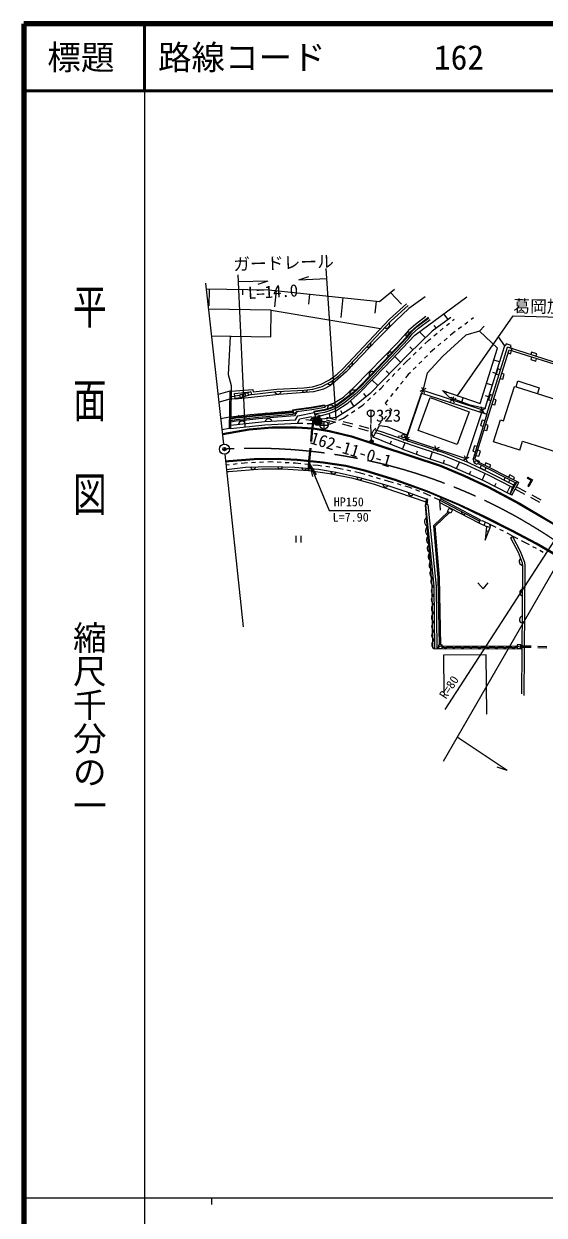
# Model space of a CAD drawing. Units: millimetres, scale not verified. Extents: x 40000 to 680000, y 20000 to 380000.
# Drawn here: x 40000 to 117582, y 202409 to 380000 of the extents above; entities that cross this region are included whole.
import ezdxf
from ezdxf.enums import TextEntityAlignment as Align

# ---------------------------------------------------------------- set-up
doc = ezdxf.new("R2010")
doc.units = ezdxf.units.MM
doc.header["$LTSCALE"] = 1000
doc.header["$PDMODE"] = 32
doc.header["$PDSIZE"] = 500
doc.linetypes.add('CHAIN', pattern=[18.5, 12, -1.5, 3.5, -1.5])
for name, color, linetype, lineweight in [('M-BGD', 7, 'Continuous', 25), ('M-BMK', 2, 'CHAIN', 13), ('M-BMK-OTRS', 5, 'Continuous', 25), ('M-BMK-SRVR', 3, 'Continuous', 25), ('M-STR-HTXT', 7, 'Continuous', 13), ('M-STR-STRC', 7, 'Continuous', 25), ('M-TTL', 2, 'Continuous', 140), ('M-TTL-BAND', 7, 'Continuous', 25), ('M-TTL-LINE', 7, 'Continuous', 50)]:
    doc.layers.add(name, color=color, linetype=linetype, lineweight=lineweight)
doc.layers.add('M-OTRS', color=6, linetype='Continuous')
doc.layers.add('M-TTL-TXT', color=7, linetype='Continuous')
doc.styles.add('@ＭＳ ゴシック', font='')
doc.styles.add('ＭＳ ゴシック', font='')
doc.styles.get('@ＭＳ ゴシック').set_extended_font_data('@MS Gothic')
doc.styles.get('ＭＳ ゴシック').set_extended_font_data('MS Gothic')

# ---------------------------------------------------------------- blocks, each defined once
blk = doc.blocks.new('open_arrow')
at = {"color": 0, "linetype": 'Continuous', "lineweight": -2}
blk.add_lwpolyline([(7.5, 1.25), (0, 0), (7.5, -1.25)], dxfattribs=at)

msp = doc.modelspace()

# ---------------------------------------------------------------- linework, layer by layer
at = {"layer": 'M-BGD'}
for p, q in [((67613, 340470), (67577, 337983)), ((72612, 340398), (72601, 339585)), ((77606, 340228), (77353, 337800)), ((82579, 339710), (82423, 338210)), ((94650, 339926), (96323, 338229)), ((87552, 339192), (87245, 336235)), ((92526, 338675), (92337, 336863)), ((76881, 337297), (93179, 334561)), ((103272, 335904), (102625, 336784)), ((103921, 335779), (104172, 335987)), ((104591, 324474), (112968, 336460)), ((107054, 336177), (106692, 335907)), ((112968, 336460), (134240, 335924)), ((99871, 333178), (98981, 334111)), ((101512, 334612), (101189, 335052)), ((102071, 334251), (102534, 334633)), ((102996, 335015), (103459, 335397)), ((104288, 334112), (103926, 333842)), ((105250, 334830), (104769, 334471)), ((106211, 335548), (105731, 335189)), ((107957, 334181), (108649, 334949)), ((99795, 332287), (100433, 332896)), ((100433, 332896), (100684, 333104)), ((101146, 333486), (101609, 333868)), ((102191, 332374), (101733, 331986)), ((103107, 333149), (102649, 332761)), ((103926, 333842), (103565, 333537)), ((111906, 332306), (111783, 331926)), ((112667, 332060), (111906, 332306)), ((96183, 329576), (95307, 330431)), ((98006, 331398), (97561, 331864)), ((98061, 330628), (98495, 331042)), ((98928, 331457), (99362, 331872)), ((100181, 330564), (99756, 330140)), ((100914, 331294), (100607, 330987)), ((101275, 331599), (100914, 331294)), ((107266, 315098), (112344, 331410)), ((130857, 325767), (112101, 331823)), ((112200, 330948), (112582, 330829)), ((112344, 331410), (130610, 325629)), ((112820, 331593), (112438, 331712)), ((112544, 331680), (112667, 332060)), ((112582, 330829), (112820, 331593)), ((115696, 330349), (115575, 329968)), ((115713, 331077), (115590, 330697)), ((116474, 330831), (115713, 331077)), ((116351, 330451), (116474, 330831)), ((95745, 328305), (96161, 328738)), ((96576, 329171), (96990, 329603)), ((96990, 329603), (97628, 330213)), ((98481, 328870), (98056, 328447)), ((99331, 329717), (98906, 329293)), ((110927, 329609), (110054, 329885)), ((110683, 328561), (110448, 327796)), ((111065, 328444), (110683, 328561)), ((115575, 329968), (116338, 329726)), ((116338, 329726), (116459, 330108)), ((92763, 326071), (91918, 326896)), ((94473, 327823), (94035, 328251)), ((94084, 326574), (94499, 327007)), ((94915, 327439), (95330, 327872)), ((97323, 327716), (96923, 327222)), ((97631, 328023), (97323, 327716)), ((110375, 327863), (109939, 328001)), ((110448, 327796), (110831, 327679)), ((111011, 327129), (111393, 327010)), ((111631, 327774), (111249, 327893)), ((111393, 327010), (111631, 327774)), ((70712, 325229), (68981, 324736)), ((70712, 325229), (70623, 319700)), ((70912, 325226), (70712, 325229)), ((73852, 325127), (72168, 324668)), ((73507, 324629), (73431, 325012)), ((92117, 324645), (92555, 325055)), ((92993, 325465), (93254, 325709)), ((93254, 325709), (93668, 326141)), ((95790, 325822), (95413, 325356)), ((96545, 326755), (96168, 326289)), ((99945, 325636), (99050, 325190)), ((99275, 325861), (99721, 324966)), ((102863, 324901), (103066, 325105)), ((109823, 326117), (108966, 326388)), ((113403, 325905), (122852, 322890)), ((116843, 325753), (116582, 324891)), ((70693, 324031), (69106, 323626)), ((73926, 324763), (72250, 324225)), ((72669, 324360), (72589, 324782)), ((73088, 324494), (73010, 324897)), ((89234, 322940), (88698, 323795)), ((90542, 323171), (90803, 323415)), ((91060, 324438), (90683, 324893)), ((91241, 323825), (91679, 324235)), ((94281, 323957), (93880, 323462)), ((93880, 323462), (94166, 323158)), ((95035, 324890), (94658, 324423)), ((96896, 317951), (99315, 324929)), ((104386, 324150), (103491, 323704)), ((103715, 324374), (104161, 323479)), ((103976, 324107), (104099, 324433)), ((105281, 323613), (105528, 324266)), ((109281, 324403), (108852, 324538)), ((109510, 324737), (109275, 323972)), ((109275, 323972), (109658, 323855)), ((109892, 324620), (109510, 324737)), ((109822, 323310), (110204, 323191)), ((110442, 323955), (110060, 324073)), ((110204, 323191), (110442, 323955)), ((80683, 322157), (80091, 321744)), ((80683, 322157), (80347, 321564)), ((84221, 321570), (83342, 321798)), ((84828, 323152), (84891, 322808)), ((85672, 321198), (85587, 321935)), ((87524, 321867), (87256, 322295)), ((87662, 321231), (88356, 321698)), ((88853, 322033), (89351, 322368)), ((89849, 322703), (90542, 323171)), ((94079, 321536), (93680, 321088)), ((94861, 322416), (94477, 321984)), ((94576, 322720), (94861, 322416)), ((109025, 321791), (107000, 315165)), ((108827, 322663), (107932, 322217)), ((108827, 322663), (107932, 322217)), ((108602, 321993), (108156, 322888)), ((108156, 322888), (108602, 321993)), ((70650, 321374), (69388, 321109)), ((70623, 319700), (69573, 319462)), ((70823, 319697), (70623, 319700)), ((80790, 320483), (81621, 320459)), ((83248, 320827), (82059, 320988)), ((82221, 320442), (83052, 320418)), ((83065, 321234), (82926, 319768)), ((82985, 321212), (83467, 321345)), ((83052, 320418), (83487, 320411)), ((83214, 321220), (83075, 319758)), ((84121, 321182), (83241, 321411)), ((84087, 320402), (84687, 320393)), ((84198, 321027), (84156, 321396)), ((84441, 320697), (85637, 320597)), ((86540, 320552), (85088, 320930)), ((86641, 320939), (85189, 321318)), ((85287, 320384), (85722, 320377)), ((85722, 320377), (86418, 320683)), ((86967, 320925), (87662, 321231)), ((88959, 319922), (87508, 320300)), ((89060, 320309), (87609, 320687)), ((91379, 319292), (89927, 319670)), ((91479, 319679), (90028, 320057)), ((92484, 319743), (92100, 319311)), ((93281, 320639), (92882, 320191)), ((108338, 320912), (108104, 320147)), ((108104, 320147), (108487, 320030)), ((108721, 320795), (108338, 320912)), ((109253, 320135), (108871, 320254)), ((109015, 319372), (109253, 320135)), ((82911, 319619), (82734, 317755)), ((83061, 319609), (82883, 317743)), ((92100, 319311), (91895, 318928)), ((92093, 318384), (91895, 318928)), ((96345, 316653), (92093, 318384)), ((93226, 318811), (92346, 319040)), ((93326, 319198), (92447, 319427)), ((96325, 318527), (95826, 318496)), ((96618, 317926), (97513, 318372)), ((96767, 318384), (97152, 318064)), ((96843, 318596), (97289, 317701)), ((108633, 319490), (109015, 319372)), ((82639, 316760), (82462, 314896)), ((82789, 316747), (82611, 314881)), ((94619, 317356), (94809, 317822)), ((96483, 316601), (96837, 317543)), ((98521, 315835), (98712, 316345)), ((100583, 315139), (100919, 316175)), ((101059, 316439), (101954, 316885)), ((101729, 316214), (101283, 317109)), ((107169, 317087), (106935, 316322)), ((106935, 316322), (107318, 316205)), ((107552, 316970), (107169, 317087)), ((108064, 316316), (107682, 316435)), ((107826, 315552), (108064, 316316)), ((113932, 316449), (110023, 317707)), ((71815, 314388), (71219, 314317)), ((72882, 314515), (72411, 314459)), ((73360, 314536), (72882, 314515)), ((74559, 314587), (73959, 314561)), ((75758, 314638), (75158, 314613)), ((76835, 314684), (76357, 314664)), ((77161, 314667), (76835, 314684)), ((78360, 314602), (77760, 314634)), ((79558, 314537), (78959, 314569)), ((80483, 314487), (80157, 314505)), ((81300, 314407), (80483, 314487)), ((82494, 314289), (81897, 314348)), ((82448, 314747), (82320, 313402)), ((82597, 314731), (82469, 313388)), ((102580, 314492), (102742, 314992)), ((104527, 313715), (104959, 314672)), ((105500, 314952), (106395, 315398)), ((106170, 314728), (105724, 315623)), ((107193, 314490), (107000, 315165)), ((107444, 315671), (107826, 315552)), ((113288, 311596), (107670, 314455)), ((108902, 314575), (108721, 314218)), ((109615, 314211), (108902, 314575)), ((70624, 314246), (70153, 314189)), ((83907, 314150), (83091, 314231)), ((84421, 314081), (83907, 314150)), ((85610, 313921), (85016, 314001)), ((86718, 313771), (86205, 313840)), ((87589, 313581), (86718, 313771)), ((88761, 313324), (88175, 313452)), ((90218, 313006), (89348, 313196)), ((90877, 312815), (90218, 313006)), ((92030, 312481), (91454, 312648)), ((106434, 312853), (106650, 313330)), ((108204, 314183), (108023, 313826)), ((108023, 313826), (108736, 313464)), ((108342, 311990), (108773, 312944)), ((108736, 313464), (108917, 313820)), ((109433, 313855), (109615, 314211)), ((112465, 312756), (112284, 312400)), ((113178, 312393), (112465, 312756)), ((93183, 312147), (92606, 312314)), ((94418, 311789), (93759, 311980)), ((95117, 311582), (94418, 311789)), ((96267, 311240), (95692, 311411)), ((97541, 310861), (96842, 311069)), ((97905, 310723), (97541, 310861)), ((110193, 311055), (110428, 311518)), ((111769, 312369), (111588, 312012)), ((111588, 312012), (112301, 311650)), ((112043, 310117), (112512, 311042)), ((112301, 311650), (112482, 312006)), ((112489, 309891), (113531, 311764)), ((112751, 309745), (113793, 311618)), ((112996, 312037), (113178, 312393)), ((114918, 310201), (113448, 310999)), ((115142, 312435), (115069, 312304)), ((115150, 311108), (115280, 311034)), ((99026, 310296), (98465, 310509)), ((99950, 309944), (99587, 310082)), ((99965, 309157), (99879, 308307)), ((100701, 309587), (99950, 309944)), ((100164, 309137), (99965, 309157)), ((100164, 309137), (100082, 308328)), ((101994, 308972), (101243, 309329)), ((102110, 309194), (101994, 308972)), ((108054, 306074), (102110, 309194)), ((112751, 309745), (112489, 309891)), ((114721, 309853), (113254, 310649)), ((116919, 308660), (115600, 309376)), ((117116, 309008), (115797, 309724)), ((100227, 308343), (99879, 308307)), ((107938, 305852), (101994, 308972)), ((101994, 308972), (102097, 307526)), ((108054, 306074), (107938, 305852)), ((108817, 305699), (108596, 305244)), ((109283, 304264), (108917, 304411)), ((109629, 305214), (109385, 305281)), ((109552, 304936), (109652, 305295)), ((110434, 304902), (109652, 305295)), ((111506, 304363), (110970, 304632)), ((112824, 303700), (112042, 304093)), ((112824, 303700), (112868, 303561)), ((112824, 303700), (113616, 303281)), ((80560, 303672), (80560, 302672)), ((81310, 303672), (81310, 302672)), ((108990, 303533), (108844, 303592)), ((112558, 303397), (112868, 303561)), ((114146, 303000), (114938, 302581)), ((114938, 302581), (115320, 302379)), ((115850, 302098), (116380, 301817)), ((116910, 301536), (117440, 301255)), ((107712, 296686), (108462, 295786)), ((108462, 295786), (109212, 296686)), ((114257, 286764), (101219, 286811)), ((102366, 287250), (113538, 287270)), ((102373, 287050), (113539, 287070)), ((113559, 287069), (113533, 287070)), ((113557, 287269), (113538, 287270)), ((115624, 287013), (114259, 287050)), ((115628, 287213), (114261, 287250)), ((117989, 286948), (116624, 286985)), ((117994, 287148), (116627, 287185)), ((112062, 268714), (110580, 269195))]:
    msp.add_line(p, q, dxfattribs=at)
for points in [[(67113, 340477), (76520, 340341), (93051, 338620), (95280, 340439)], [(99860, 339301), (97393, 337565), (95426, 335664), (92688, 332967), (88066, 328107), (86826, 327014), (85737, 326066), (84699, 325534), (83188, 325123), (78012, 324758), (73938, 324304), (71534, 324039), (70892, 324082)], [(83467, 321345), (85475, 321890), (86514, 322305), (88374, 323510), (90109, 325037), (93883, 328915), (98291, 333605), (106047, 339293)], [(67999, 333501), (76813, 333349), (76881, 337297), (67555, 337458)], [(70904, 324505), (71437, 324465), (71396, 324918), (73852, 325127), (73926, 324763), (77755, 325190), (81787, 325370), (83101, 325542), (84468, 325937), (85780, 326614), (86948, 327530), (87804, 328347), (94767, 335737), (97280, 338024)], [(70912, 325228), (74134, 325502), (74205, 325146), (77728, 325540), (81757, 325719), (83029, 325886), (84338, 326264), (85590, 326910), (86718, 327795), (87556, 328594), (94522, 335987), (97045, 338283)], [(103675, 336200), (100904, 334165), (97348, 330769), (91635, 324915), (89313, 322989), (86635, 321309), (82714, 320855), (82985, 321212)], [(99938, 336378), (98374, 335189), (97411, 334351), (95749, 332511)], [(97062, 333299), (97603, 334049), (98597, 334951), (100331, 336248)], [(97139, 333235), (97678, 333982), (98661, 334874), (100391, 336168)], [(97370, 333044), (97903, 333781), (98852, 334642), (100570, 335928)], [(107957, 334181), (105914, 333571), (102449, 330436), (100112, 327936), (99498, 325413)], [(102445, 325317), (108039, 323410), (110608, 331666), (107957, 334181)], [(70741, 333415), (70465, 327707), (70927, 326064), (70912, 325226), (70823, 319697)], [(97062, 333299), (91842, 327779), (90168, 326027), (89103, 325033), (87423, 323741), (86497, 323104), (85611, 322721), (84722, 322454), (83236, 322186)], [(97139, 333235), (91915, 327710), (90239, 325956), (89168, 324957), (87482, 323660), (86545, 323016), (85645, 322627), (84745, 322357), (83262, 322089)], [(97370, 333044), (92132, 327503), (90450, 325743), (89362, 324728), (87658, 323417), (86691, 322753), (85748, 322345), (84815, 322065), (83342, 321798)], [(84857, 322992), (86158, 323435), (87669, 324360), (89266, 325845), (95749, 332511)], [(110721, 333344), (111681, 331993), (108737, 322681), (106524, 323143), (103471, 324298), (102445, 325317)], [(99315, 324929), (109025, 321791), (112101, 331823)], [(110023, 317707), (111050, 320944), (111526, 320807), (113177, 325960), (113403, 325905), (113677, 326758), (116843, 325753)], [(70823, 319697), (73645, 319995), (75929, 320199), (80790, 320483), (81156, 321122), (82915, 321467), (82985, 321212)], [(70831, 320164), (73594, 320492), (75892, 320698), (80491, 320967), (80836, 321568), (83274, 322047), (83467, 321345)], [(80347, 321564), (77254, 321322), (75021, 321118), (73273, 320937), (71662, 320765), (70838, 320625)], [(80091, 321744), (77237, 321521), (75002, 321317), (73252, 321136), (71635, 320963), (70841, 320828)], [(80170, 322001), (77216, 321770), (74978, 321566), (73226, 321385), (71601, 321211), (70845, 321082)], [(80063, 322093), (77207, 321870), (74968, 321665), (73216, 321484), (71587, 321310), (70847, 321184)], [(70851, 321416), (73764, 321747), (76779, 322005), (80049, 322294)], [(80638, 322504), (80039, 322434), (80063, 322093)], [(80650, 322405), (80145, 322345), (80170, 322001)], [(84828, 323152), (82862, 322793), (80638, 322504)], [(84846, 323054), (82878, 322694), (80651, 322405)], [(84891, 322808), (82916, 322447), (80683, 322157)], [(83236, 322186), (83262, 322089), (83274, 322047)], [(113932, 316449), (114357, 317779), (120607, 315792), (122852, 322890)], [(69631, 318945), (73582, 319624), (77016, 319928), (80663, 319926), (83161, 319752), (85565, 319390), (88877, 318562), (92781, 317307), (98040, 315569), (102123, 314193), (105677, 312729), (109284, 311037), (113929, 308535), (118537, 305824), (122872, 303248), (125463, 301572), (128770, 299408)], [(69647, 318795), (73601, 319475), (77023, 319778), (80658, 319776), (83144, 319603), (85536, 319243), (88836, 318418), (92735, 317164), (97993, 315427), (102070, 314053), (105616, 312592), (109216, 310903), (113855, 308404), (118460, 305695), (122792, 303121), (125381, 301446), (128687, 299282)], [(92093, 318384), (93040, 320104), (94191, 319967), (96447, 318993), (97142, 318726)], [(112861, 310862), (109267, 312710), (106064, 314227), (102630, 315609), (97779, 317212), (93194, 318821)], [(113044, 311218), (109444, 313069), (106224, 314594), (102767, 315985), (97908, 317591), (93326, 319198)], [(96345, 316653), (99062, 315632), (103385, 314232), (108422, 311954), (112489, 309891)], [(126740, 296045), (122914, 298633), (119602, 300748), (116442, 302572), (112883, 304476), (108712, 306559), (104902, 308363), (100167, 310353), (95427, 312067), (91027, 313433), (88020, 314151), (84631, 314673), (80757, 315072), (77909, 315211), (74341, 315139), (70548, 314859), (70088, 314801)], [(126656, 295921), (122831, 298508), (119524, 300620), (116369, 302441), (112814, 304343), (108646, 306425), (104841, 308226), (100112, 310213), (95379, 311925), (90988, 313288), (87991, 314004), (84612, 314524), (80745, 314922), (77907, 315061), (74348, 314989), (70563, 314709), (70104, 314652)], [(107266, 315098), (107868, 314822), (107828, 314674), (113531, 311764)], [(99965, 309157), (97027, 310220), (94160, 311177), (90111, 312329), (86585, 313137), (83920, 313588), (80413, 313864), (76825, 313960), (73045, 313871), (70222, 313536)], [(70253, 313246), (70543, 313289), (75475, 313669), (78634, 313688), (82421, 313394), (85589, 312952), (88862, 312318), (92108, 311407), (95721, 310206), (99924, 308753)], [(112489, 309891), (112861, 310862), (113044, 311218), (113288, 311596), (113531, 311764), (113793, 311618)], [(115069, 312304), (115641, 311986), (115150, 311108)], [(115142, 312435), (115846, 312043), (115280, 311034)], [(99879, 308307), (101129, 296164), (101219, 286811)], [(100999, 286917), (100905, 296235), (99879, 308307)], [(100227, 308343), (101479, 296184), (101569, 286809)], [(101969, 287393), (101799, 297430), (101108, 305204), (103286, 307260)], [(102016, 308651), (104738, 307202), (107962, 305572), (107938, 305852)], [(102169, 287399), (101999, 297441), (101316, 305125), (103479, 307167)], [(109652, 305295), (108367, 305917), (107938, 305852)], [(107962, 305572), (108974, 305048), (108796, 303049), (109552, 304936), (108974, 305048)], [(112558, 303397), (113697, 301243), (114298, 299666), (114368, 299196), (114197, 280115)], [(112868, 303561), (114017, 301388), (114638, 299755), (114718, 299221), (114545, 279899)], [(109033, 277090), (108950, 285958), (102589, 285899), (102642, 280257)]]:
    msp.add_lwpolyline(points, dxfattribs=at)
for points in [[(108379, 322440), (105947, 315175), (97066, 318149), (99498, 325413)], [(71495, 324146), (71452, 324564), (72168, 324668), (72250, 324225)], [(98798, 319380), (100573, 324277), (106397, 322165), (104622, 317268)], [(107193, 314490), (107399, 314900), (107794, 314702), (107587, 314292)], [(103669, 307075), (103174, 307314), (103409, 307803), (103904, 307564)], [(101829, 287388), (101847, 286858), (102379, 286876), (102361, 287406)], [(113560, 286906), (114104, 286911), (114099, 287438), (113556, 287433)]]:
    msp.add_lwpolyline(points, close=True, dxfattribs=at)
for centre, radius in [((83843, 320747), 600), ((83843, 320747), 528), ((83843, 320747), 456), ((83843, 320747), 384), ((83843, 320747), 312), ((83843, 320747), 240), ((83843, 320747), 168), ((83843, 320747), 96), ((83843, 320747), 24), ((96575, 318543), 250)]:
    msp.add_circle(centre, radius, dxfattribs=at)
for centre, radius, start, end in [((94044, 335133), 512, 239.38424, 34.02347), ((97406, 333583), 454, 68.49162, 219.64153), ((91301, 332222), 444, 241.39125, 32.01646), ((94692, 330629), 455, 60.91446, 212.29766), ((88558, 329311), 448, 241.26128, 32.14643), ((85628, 326663), 445, 221.99878, 20.83083), ((91944, 327723), 454, 60.94943, 211.97635), ((77897, 325309), 512, 197.90419, 349.87171), ((81882, 325496), 404, 200.09204, 351.27516), ((89099, 324889), 512, 54.64932, 204.89156), ((72109, 321253), 306, 27.63436, 164.55755), ((76087, 321655), 291, 28.0072, 162.45046), ((85763, 322665), 512, 36.0477, 185.68112), ((72529, 320252), 512, 19.44138, 174.08062), ((76504, 320621), 512, 16.02285, 170.66209), ((74199, 314011), 402, 197.60694, 345.11064), ((78204, 314036), 350, 197.19308, 339.72566), ((81815, 313861), 375, 191.99237, 339.02867), ((86176, 313320), 420, 185.91716, 334.83673), ((90086, 312450), 418, 182.71872, 328.89699), ((93940, 311357), 410, 180.03738, 327.34411), ((97739, 310082), 404, 176.27908, 323.92408), ((105588, 307213), 345, 171.34898, 313.26254), ((100556, 305795), 816, 126.51397, 245.24195), ((100699, 304399), 816, 126.51397, 245.24195), ((100713, 303064), 693, 120.87214, 250.88378), ((100842, 301815), 693, 120.87214, 250.88378), ((100970, 300566), 693, 120.87214, 250.88378), ((114359, 299822), 512, 123.51903, 278.15826), ((101099, 299317), 693, 120.87214, 250.88378), ((101228, 298068), 693, 120.87214, 250.88378), ((101356, 296819), 693, 120.87214, 250.88378), ((101494, 295500), 758, 118.73519, 242.36513), ((101507, 294163), 758, 118.73519, 242.36513), ((114445, 295195), 512, 102.16689, 256.80612), ((101519, 292827), 758, 118.73519, 242.36513), ((101532, 291491), 758, 118.73519, 242.36513), ((114409, 291196), 512, 102.16689, 256.80612), ((101545, 290155), 758, 118.73519, 242.36513), ((101558, 288818), 758, 118.73519, 242.36513), ((101571, 287482), 758, 118.73519, 242.36513), ((102202, 286504), 703, 25.3302, 154.263), ((103471, 286500), 703, 25.3302, 154.263), ((104740, 286495), 703, 25.3302, 154.263), ((106009, 286491), 703, 25.3302, 154.263), ((107277, 286486), 703, 25.3302, 154.263), ((108546, 286482), 703, 25.3302, 154.263), ((109815, 286477), 703, 25.3302, 154.263), ((111084, 286473), 703, 25.3302, 154.263), ((112352, 286468), 703, 25.3302, 154.263), ((113621, 286464), 703, 25.3302, 154.263)]:
    msp.add_arc(centre, radius, start, end, dxfattribs=at)
at = {"layer": 'M-BMK'}
msp.add_arc((74208, 236206), 80509, 56.0903, 93.06084, dxfattribs=at)
at = {"layer": 'M-BMK-OTRS'}
for p, q in [((69826, 317345), (67135, 341350)), ((69988, 315854), (72723, 290111))]:
    msp.add_line(p, q, dxfattribs=at)
at = {"layer": 'M-BMK-SRVR'}
for p, q in [((84152, 320186), (85352, 320186)), ((84752, 320786), (84752, 319586))]:
    msp.add_line(p, q, dxfattribs=at)
for centre, radius in [((84752, 320186), 600), ((69909, 316600), 750), ((69909, 316600), 30)]:
    msp.add_circle(centre, radius, dxfattribs=at)
at = {"layer": 'M-OTRS'}
msp.add_point((69909, 316600), dxfattribs=at)
at = {"layer": 'M-STR-HTXT'}
for p, q in [((86572, 321118), (85054, 343535)), ((71927, 342572), (72938, 319927)), ((76390, 341621), (71974, 341517)), ((76390, 341621), (74901, 341166)), ((81021, 341854), (82501, 342340)), ((81021, 341854), (85155, 342038)), ((119123, 303021), (102746, 277776)), ((119630, 299634), (102505, 270045)), ((112062, 268714), (104603, 273670))]:
    msp.add_line(p, q, dxfattribs=at)
msp.add_lwpolyline([(82576, 314510), (85536, 307452), (91760, 307452)], dxfattribs=at)
at = {"layer": 'M-STR-STRC'}
for p, q in [((91718, 322449), (91718, 321449)), ((91718, 321949), (91718, 320431)), ((91843, 317750), (91734, 320264))]:
    msp.add_line(p, q, dxfattribs=at)
for centre, radius in [((91718, 321949), 500), ((91843, 317750), 100), ((91843, 317750), 80), ((91843, 317750), 60), ((91843, 317750), 40), ((91843, 317750), 20), ((91843, 317750), 20)]:
    msp.add_circle(centre, radius, dxfattribs=at)
msp.add_point((91843, 317750), dxfattribs=at)
at = {"layer": 'M-TTL'}
for p, q in [((40000, 380000), (40000, 20000)), ((680000, 380000), (40000, 380000))]:
    msp.add_line(p, q, dxfattribs=at)
at = {"layer": 'M-TTL-BAND'}
for p, q in [((58000, 370000), (58000, 20000)), ((40000, 205000), (579000, 205000)), ((68000, 205000), (68000, 204000))]:
    msp.add_line(p, q, dxfattribs=at)
at = {"layer": 'M-TTL-LINE'}
for p, q in [((58000, 380000), (58000, 370000)), ((40000, 370000), (680000, 370000))]:
    msp.add_line(p, q, dxfattribs=at)

# ---------------------------------------------------------------- block references
at = {"layer": 'M-STR-HTXT', "xscale": 267, "yscale": 267, "rotation": 292.8}
msp.add_blockref('open_arrow', (82576, 314510), dxfattribs=at)

# ---------------------------------------------------------------- texts
at = {"layer": 'M-BGD', "style": 'ＭＳ ゴシック'}
msp.add_text('葛岡加圧ポンプ場', height=1833, rotation=359.3, dxfattribs=at).set_placement((112968, 336460), align=Align.BOTTOM_LEFT)
at = {"layer": 'M-BMK-SRVR', "style": 'ＭＳ ゴシック'}
msp.add_text('162-11-0-1', height=1833, rotation=343.146, dxfattribs=at).set_placement((82393, 316958), align=Align.BOTTOM_LEFT)
at = {"layer": 'M-STR-HTXT', "style": 'ＭＳ ゴシック'}
for s, height, rotation, p in [('ガードレール', 1833, 1.9, (71273, 342667)), ('L=14.0', 1833, 3, (73490, 338434)), ('L=7.90', 1320, 0.414, (86048, 305376)), ('R=80', 1320, 56.3, (103268, 279038))]:
    msp.add_text(s, height=height, rotation=rotation, dxfattribs=at).set_placement(p, align=Align.BOTTOM_LEFT)
msp.add_text('HP150', height=1320, dxfattribs=at).set_placement((86204, 307688), align=Align.BOTTOM_LEFT)
at = {"layer": 'M-STR-STRC', "style": 'ＭＳ ゴシック'}
msp.add_text('323', height=1833, dxfattribs=at).set_placement((92508, 320145), align=Align.BOTTOM_LEFT)
at = {"layer": 'M-TTL-BAND', "style": '@ＭＳ ゴシック', "width": 1.4}
msp.add_text('平  面  図', height=3666, rotation=270, dxfattribs=at).set_placement((49777, 306475), align=Align.MIDDLE_RIGHT)
at = {"layer": 'M-TTL-BAND', "style": '@ＭＳ ゴシック'}
msp.add_text('縮尺千分の一', height=3666, rotation=270, dxfattribs=at).set_placement((49777, 261030), align=Align.MIDDLE_RIGHT)
at = {"layer": 'M-TTL-TXT', "style": 'ＭＳ ゴシック'}
msp.add_text('標題', height=3666, dxfattribs=at).set_placement((48500, 375000), align=Align.MIDDLE_CENTER)
for s, p in [('路線コード', (60000, 375000)), ('162', (101142, 375000))]:
    msp.add_text(s, height=3666, dxfattribs=at).set_placement(p, align=Align.MIDDLE_LEFT)

doc.saveas('drawing.dxf')
